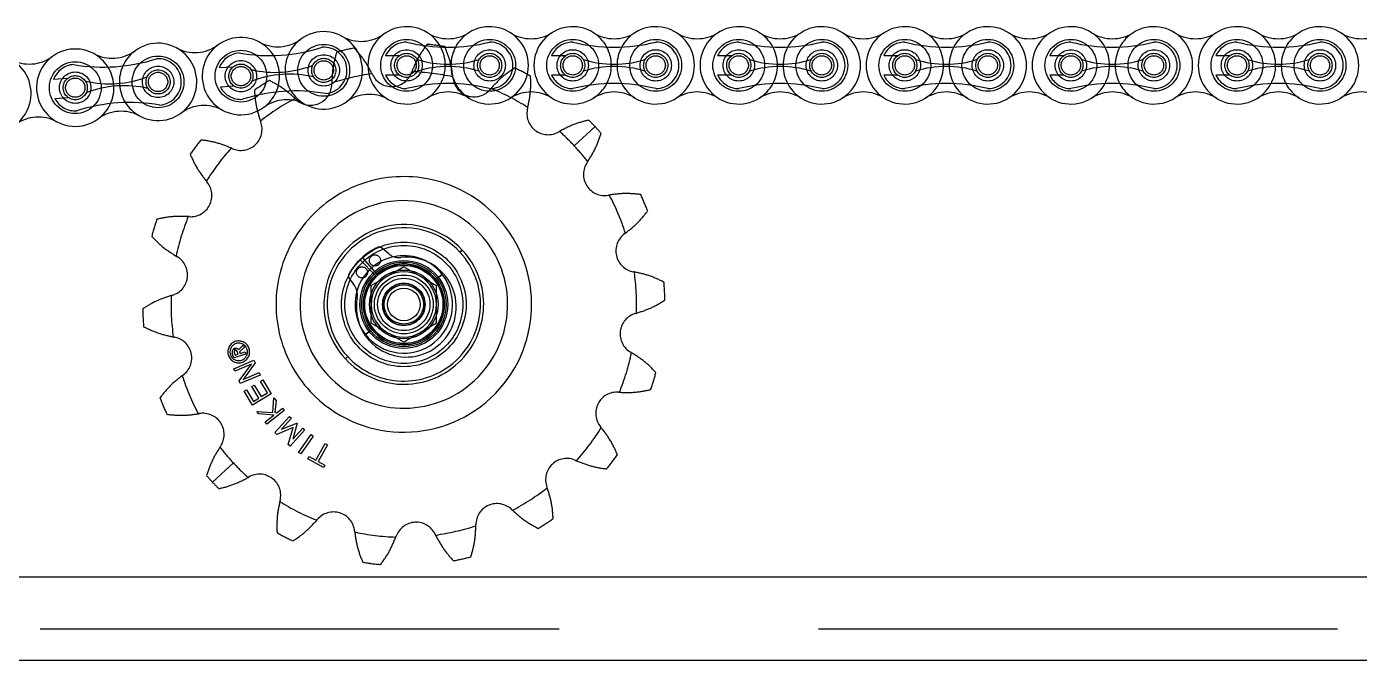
# Model space of a CAD drawing. Header units: metres. Extents: x 0 to 21025, y 0 to 14850.
# Drawn here: x 2986.1 to 3189.9, y 13545.1 to 13642.1 of the extents above; entities that cross this region are included whole.
import ezdxf

# ---------------------------------------------------------------- set-up
doc = ezdxf.new("R2010")
doc.units = ezdxf.units.M
doc.header["$LTSCALE"] = 25
doc.linetypes.add('HIDDEN2', pattern=[4.7625, 3.175, -1.5875])
doc.layers.add('SL4', color=4, linetype='Continuous')
doc.layers.add('ST1', color=7, linetype='HIDDEN2')

msp = doc.modelspace()

# ---------------------------------------------------------------- linework, layer by layer
at = {"layer": 'SL4'}
for p, q in [((3043.761, 13605.347), (3046.261, 13603.903)), ((3038.761, 13602.46), (3041.261, 13603.903)), ((3048.761, 13596.687), (3046.261, 13595.243)), ((3043.761, 13593.8), (3041.261, 13595.243)), ((2593.761, 13557.896), (3496.261, 13557.896)), ((3496.261, 13545.133), (2783.749, 13545.133))]:
    msp.add_line(p, q, dxfattribs=at)
for radius in [6, 3, 2.5]:
    msp.add_circle((3043.761, 13599.573), radius, dxfattribs=at)
for start, end in [(60, 120), (120, 180), (0, 60), (180, 240), (300, 0), (240, 300)]:
    msp.add_arc((3043.761, 13599.573), 5, start, end, dxfattribs=at)
for points, knots in [([(3041.261, 13603.903), (3041.321, 13603.938), (3042.165, 13604.425), (3042.992, 13604.903), (3043.761, 13605.347)], [0, 0, 0, 0, 0.0702006, 1, 1, 1, 1]), ([(3038.761, 13599.573), (3038.761, 13599.836), (3038.761, 13600.813), (3038.761, 13601.764), (3038.761, 13602.46)], [0, 0, 0, 0, 0.2686336, 1, 1, 1, 1]), ([(3046.261, 13603.903), (3046.321, 13603.869), (3047.165, 13603.382), (3047.992, 13602.904), (3048.761, 13602.46)], [0, 0, 0, 0, 0.0702006, 1, 1, 1, 1]), ([(3048.761, 13599.573), (3048.761, 13599.836), (3048.761, 13600.813), (3048.761, 13601.764), (3048.761, 13602.46)], [0, 0, 0, 0, 0.2686336, 1, 1, 1, 1]), ([(3038.761, 13596.687), (3038.761, 13596.929), (3038.761, 13597.87), (3038.761, 13598.847), (3038.761, 13599.573)], [0, 0, 0, 0, 0.2575513, 1, 1, 1, 1]), ([(3048.761, 13596.687), (3048.761, 13596.929), (3048.761, 13597.87), (3048.761, 13598.847), (3048.761, 13599.573)], [0, 0, 0, 0, 0.2575513, 1, 1, 1, 1]), ([(3041.261, 13595.243), (3041.202, 13595.277), (3040.358, 13595.765), (3039.531, 13596.242), (3038.761, 13596.687)], [0, 0, 0, 0, 0.0702006, 1, 1, 1, 1]), ([(3046.261, 13595.243), (3046.202, 13595.209), (3045.358, 13594.722), (3044.531, 13594.244), (3043.761, 13593.8)], [0, 0, 0, 0, 0.0702006, 1, 1, 1, 1])]:
    msp.add_open_spline(points, degree=3, knots=knots, dxfattribs=at)
at = {"layer": 'ST1'}
for p, q in [((3043.084, 13637.614), (3040.96, 13637.614)), ((3068.484, 13637.614), (3066.36, 13637.614)), ((3093.884, 13637.614), (3091.76, 13637.614)), ((3119.284, 13637.614), (3117.16, 13637.614)), ((3144.684, 13637.614), (3142.56, 13637.614)), ((3170.084, 13637.614), (3167.96, 13637.614)), ((3017.637, 13635.886), (3015.519, 13635.738)), ((2992.299, 13634.12), (2990.18, 13633.972)), ((3017.843, 13632.941), (3015.724, 13632.793)), ((3043.084, 13634.662), (3040.96, 13634.662)), ((3068.484, 13634.662), (3066.36, 13634.662)), ((3093.884, 13634.662), (3091.76, 13634.662)), ((3119.284, 13634.662), (3117.16, 13634.662)), ((3144.684, 13634.662), (3142.56, 13634.662)), ((3170.084, 13634.662), (3167.96, 13634.662)), ((2992.504, 13631.175), (2990.386, 13631.027)), ((3073.007, 13626.774), (3069.835, 13623.823)), ((3069.835, 13623.823), (3073.007, 13626.774)), ((3039.422, 13604.002), (3037.043, 13606.43)), ((3037.409, 13606.771), (3039.659, 13604.222)), ((3041.49, 13607.296), (3040.455, 13608.152)), ((3052.348, 13607.559), (3052.706, 13607.892)), ((3052.706, 13607.892), (3052.348, 13607.559)), ((3035.445, 13603.492), (3036.223, 13602.398)), ((3049.64, 13604.154), (3048.869, 13603.553)), ((3048.869, 13603.553), (3049.64, 13604.154)), ((3038.654, 13595.594), (3037.883, 13594.993)), ((3037.883, 13594.993), (3038.654, 13595.594)), ((3017.752, 13591.397), (3017.532, 13592.09)), ((3017.821, 13592.211), (3017.953, 13591.794)), ((3017.88, 13592.821), (3017.975, 13592.523)), ((3017.983, 13592.525), (3017.889, 13592.823)), ((3018.421, 13591.942), (3018.287, 13592.364)), ((3018.479, 13592.651), (3019.216, 13593.369)), ((3019.336, 13592.99), (3018.634, 13592.305)), ((3018.634, 13592.305), (3018.716, 13592.048)), ((3018.716, 13592.048), (3019.518, 13592.302)), ((3019.216, 13593.369), (3019.336, 13592.99)), ((3019.518, 13592.302), (3019.617, 13591.989)), ((3019.617, 13591.989), (3017.752, 13591.397)), ((3017.768, 13589.708), (3020.84, 13591.033)), ((3020.47, 13590.436), (3017.927, 13589.339)), ((3017.953, 13591.794), (3018.421, 13591.942)), ((3018.553, 13587.886), (3020.47, 13590.436)), ((3021.02, 13590.616), (3019.175, 13588.077)), ((3020.84, 13591.033), (3021.02, 13590.616)), ((3034.817, 13591.254), (3035.175, 13591.587)), ((3035.175, 13591.587), (3034.817, 13591.254)), ((3017.927, 13589.339), (3017.768, 13589.708)), ((3021.813, 13588.776), (3018.74, 13587.453)), ((3019.175, 13588.077), (3021.654, 13589.144)), ((3021.654, 13589.144), (3021.813, 13588.776)), ((3021.85, 13587.807), (3022.201, 13588.019)), ((3022.201, 13588.019), (3023.47, 13585.914)), ((3018.74, 13587.453), (3018.553, 13587.886)), ((3019.336, 13586.293), (3019.687, 13586.504)), ((3020.604, 13584.187), (3019.336, 13586.293)), ((3019.687, 13586.504), (3020.748, 13584.743)), ((3020.537, 13587.016), (3020.889, 13587.228)), ((3021.598, 13585.255), (3020.537, 13587.016)), ((3020.889, 13587.228), (3021.95, 13585.467)), ((3022.911, 13586.046), (3021.85, 13587.807)), ((3021.95, 13585.467), (3022.911, 13586.046)), ((3023.47, 13585.914), (3020.604, 13584.187)), ((3020.748, 13584.743), (3021.598, 13585.255)), ((3023.71, 13583.041), (3023.903, 13585.291)), ((3023.903, 13585.291), (3024.214, 13584.902)), ((3024.214, 13584.902), (3024.052, 13583.018)), ((3021.289, 13583.203), (3023.71, 13583.041)), ((3021.6, 13582.813), (3021.289, 13583.203)), ((3023.904, 13582.659), (3021.6, 13582.813)), ((3022.572, 13581.595), (3023.904, 13582.659)), ((3025.437, 13583.37), (3022.823, 13581.282)), ((3024.028, 13579.965), (3026.264, 13582.453)), ((3024.052, 13583.018), (3024.329, 13582.999)), ((3024.329, 13582.999), (3025.186, 13583.684)), ((3026.559, 13582.188), (3025.041, 13580.499)), ((3025.186, 13583.684), (3025.437, 13583.37)), ((3026.264, 13582.453), (3026.559, 13582.188)), ((3022.823, 13581.282), (3022.572, 13581.595)), ((3024.323, 13579.699), (3024.028, 13579.965)), ((3026.831, 13580.749), (3024.323, 13579.699)), ((3025.041, 13580.499), (3027.409, 13581.424)), ((3026.053, 13578.143), (3026.831, 13580.749)), ((3028.589, 13580.362), (3026.353, 13577.873)), ((3027.441, 13581.394), (3026.772, 13578.943)), ((3026.772, 13578.943), (3028.291, 13580.63)), ((3027.409, 13581.424), (3027.441, 13581.394)), ((3028.291, 13580.63), (3028.589, 13580.362)), ((3026.353, 13577.873), (3026.053, 13578.143)), ((3027.673, 13576.93), (3029.592, 13579.671)), ((3029.921, 13579.441), (3028.002, 13576.7)), ((3029.592, 13579.671), (3029.921, 13579.441)), ((3030.301, 13575.747), (3031.727, 13578.312)), ((3032.077, 13578.118), (3030.652, 13575.552)), ((3031.727, 13578.312), (3032.077, 13578.118)), ((3028.002, 13576.7), (3027.673, 13576.93)), ((3029.082, 13575.954), (3029.281, 13576.313)), ((3031.474, 13574.626), (3029.082, 13575.954)), ((3029.281, 13576.313), (3030.301, 13575.747)), ((3017.688, 13575.323), (3014.515, 13572.373)), ((3014.515, 13572.373), (3017.688, 13575.323)), ((3030.652, 13575.552), (3031.673, 13574.984)), ((3031.673, 13574.984), (3031.474, 13574.626)), ((2543.761, 13557.896), (3543.761, 13557.896)), ((3543.761, 13549.896), (2543.761, 13549.896))]:
    msp.add_line(p, q, dxfattribs=at)
for centre, radius in [((3031.514, 13635.373), 3.96), ((3044.191, 13636.138), 3.96), ((3056.891, 13636.138), 3.96), ((3069.591, 13636.138), 3.96), ((3082.291, 13636.138), 3.96), ((3094.991, 13636.138), 3.96), ((3107.691, 13636.138), 3.96), ((3120.391, 13636.138), 3.96), ((3133.091, 13636.138), 3.96), ((3145.791, 13636.138), 3.96), ((3158.491, 13636.138), 3.96), ((3171.191, 13636.138), 3.96), ((3183.891, 13636.138), 3.96), ((3006.175, 13633.607), 3.96), ((3018.844, 13634.49), 3.96), ((3031.514, 13635.373), 2.398), ((3031.514, 13635.373), 1.845), ((3044.191, 13636.138), 2.398), ((3044.191, 13636.138), 1.845), ((3044.191, 13636.138), 1.476), ((3056.891, 13636.138), 2.398), ((3056.891, 13636.138), 1.845), ((3056.891, 13636.138), 1.476), ((3069.591, 13636.138), 2.399), ((3069.591, 13636.138), 1.845), ((3069.591, 13636.138), 1.476), ((3082.291, 13636.138), 2.399), ((3082.291, 13636.138), 1.845), ((3082.291, 13636.138), 1.476), ((3094.991, 13636.138), 2.398), ((3094.991, 13636.138), 1.845), ((3094.991, 13636.138), 1.476), ((3107.691, 13636.138), 2.398), ((3107.691, 13636.138), 1.845), ((3107.691, 13636.138), 1.476), ((3120.391, 13636.138), 2.399), ((3120.391, 13636.138), 1.845), ((3120.391, 13636.138), 1.476), ((3133.091, 13636.138), 2.399), ((3133.091, 13636.138), 1.845), ((3133.091, 13636.138), 1.476), ((3145.791, 13636.138), 2.398), ((3145.791, 13636.138), 1.845), ((3145.791, 13636.138), 1.476), ((3158.491, 13636.138), 2.398), ((3158.491, 13636.138), 1.845), ((3158.491, 13636.138), 1.476), ((3171.191, 13636.138), 2.399), ((3171.191, 13636.138), 1.845), ((3171.191, 13636.138), 1.476), ((3183.891, 13636.138), 2.399), ((3183.891, 13636.138), 1.845), ((3183.891, 13636.138), 1.476), ((2993.506, 13632.724), 3.96), ((2993.506, 13632.724), 2.399), ((3006.175, 13633.607), 2.399), ((3006.175, 13633.607), 1.845), ((3006.175, 13633.607), 1.476), ((3018.844, 13634.49), 2.398), ((3018.844, 13634.49), 1.845), ((3018.844, 13634.49), 1.476), ((3031.514, 13635.373), 1.476), ((2993.506, 13632.724), 1.845), ((2993.506, 13632.724), 1.476), ((3043.761, 13599.573), 9.525), ((3043.761, 13599.573), 9.025), ((3039.345, 13606.304), 0.85), ((3037.368, 13604.465), 0.85), ((3043.761, 13599.573), 6.725), ((3043.761, 13599.573), 6.725), ((3043.761, 13599.573), 6.475), ((3043.761, 13599.573), 6.2), ((3043.761, 13599.573), 5.975), ((3043.761, 13599.573), 5.25), ((3043.761, 13599.573), 5.25), ((3043.761, 13599.573), 4.5), ((3043.761, 13599.573), 4), ((3043.761, 13599.573), 3.25), ((3043.761, 13599.573), 3.25), ((3043.761, 13599.573), 3.2)]:
    msp.add_circle(centre, radius, dxfattribs=at)
for centre, radius, start, end in [((3031.514, 13635.373), 5.92, 241.55346, 126.42008), ((3044.191, 13636.138), 5.92, 57.56669, 302.43331), ((3050.541, 13646.131), 5.92, 237.56669, 302.43331), ((3044.191, 13636.138), 5.92, 302.43326, 57.56674), ((3056.891, 13636.138), 5.92, 122.43326, 237.56674), ((3056.891, 13636.138), 5.92, 237.56669, 122.43331), ((3063.241, 13646.131), 5.92, 237.56669, 302.43331), ((3069.591, 13636.138), 5.92, 57.56669, 302.43331), ((3075.941, 13646.131), 5.92, 237.56669, 302.43331), ((3069.591, 13636.138), 5.92, 302.43326, 57.56674), ((3082.291, 13636.138), 5.92, 122.43326, 237.56674), ((3082.291, 13636.138), 5.92, 237.56669, 122.43331), ((3088.641, 13646.131), 5.92, 237.56669, 302.43331), ((3094.991, 13636.138), 5.92, 57.56669, 302.43331), ((3101.341, 13646.131), 5.92, 237.56669, 302.43331), ((3094.991, 13636.138), 5.92, 302.43326, 57.56674), ((3107.691, 13636.138), 5.92, 122.43326, 237.56674), ((3107.691, 13636.138), 5.92, 237.56669, 122.43331), ((3114.041, 13646.131), 5.92, 237.56669, 302.43331), ((3120.391, 13636.138), 5.92, 57.56669, 302.43331), ((3126.741, 13646.131), 5.92, 237.56669, 302.43331), ((3120.391, 13636.138), 5.92, 302.43326, 57.56674), ((3133.091, 13636.138), 5.92, 122.43326, 237.56674), ((3133.091, 13636.138), 5.92, 237.56669, 122.43331), ((3139.441, 13646.131), 5.92, 237.56669, 302.43331), ((3145.791, 13636.138), 5.92, 57.56669, 302.43331), ((3152.141, 13646.131), 5.92, 237.56669, 302.43331), ((3145.791, 13636.138), 5.92, 302.43326, 57.56674), ((3158.491, 13636.138), 5.92, 122.43326, 237.56674), ((3158.491, 13636.138), 5.92, 237.56669, 122.43331), ((3164.841, 13646.131), 5.92, 237.56669, 302.43331), ((3171.191, 13636.138), 5.92, 57.56669, 302.43331), ((3177.541, 13646.131), 5.92, 237.56669, 302.43331), ((3171.191, 13636.138), 5.92, 302.43326, 57.56674), ((3183.891, 13636.138), 5.92, 122.43326, 237.56674), ((3183.891, 13636.138), 5.92, 237.56669, 122.43331), ((3190.241, 13646.131), 5.92, 237.56669, 302.43331), ((3006.175, 13633.607), 5.92, 241.55346, 126.42008), ((3011.815, 13644.018), 5.92, 241.55346, 306.42008), ((3018.844, 13634.49), 5.92, 61.55346, 306.42008), ((3024.484, 13644.901), 5.92, 241.55346, 306.42008), ((3018.844, 13634.49), 5.92, 306.42002, 61.55351), ((3031.514, 13635.373), 5.92, 126.42006, 241.55347), ((3037.25, 13645.731), 5.92, 241.01961, 305.88623), ((3044.191, 13636.138), 3.552, 90, 155.44664), ((3050.541, 13665.235), 26.322, 256.04015, 283.95985), ((3043.761, 13599.573), 39.94, 80.95651, 84.89243), ((3056.891, 13636.138), 3.552, 270, 90), ((3069.591, 13636.138), 3.552, 90, 155.44664), ((3075.941, 13665.235), 26.322, 256.04015, 283.95985), ((3082.291, 13636.138), 3.552, 270, 90), ((3094.991, 13636.138), 3.552, 90, 155.44664), ((3101.341, 13665.235), 26.322, 256.04015, 283.95985), ((3107.691, 13636.138), 3.552, 270, 90), ((3120.391, 13636.138), 3.552, 90, 155.44664), ((3126.741, 13665.235), 26.322, 256.04015, 283.95985), ((3133.091, 13636.138), 3.552, 270, 90), ((3145.791, 13636.138), 3.552, 90, 155.44664), ((3152.141, 13665.235), 26.322, 256.04015, 283.95985), ((3158.491, 13636.138), 3.552, 270, 90), ((3171.191, 13636.138), 3.552, 90, 155.44664), ((3177.541, 13665.235), 26.322, 256.04015, 283.95985), ((3183.891, 13636.138), 3.552, 270, 90), ((2980.837, 13631.841), 5.92, 241.55346, 126.42008), ((2986.476, 13642.252), 5.92, 241.55346, 306.42008), ((2993.506, 13632.724), 5.92, 61.55346, 306.42008), ((2997.818, 13662.192), 26.322, 260.02692, 287.94662), ((2999.146, 13643.135), 5.92, 241.55346, 306.42008), ((2993.506, 13632.724), 5.92, 306.42002, 61.55351), ((3006.175, 13633.607), 5.92, 126.42002, 241.55351), ((3006.175, 13633.607), 3.552, 273.98677, 93.98677), ((3018.844, 13634.49), 3.552, 93.98677, 159.43341), ((3023.156, 13663.958), 26.322, 260.02692, 287.94662), ((3031.514, 13635.373), 3.552, 273.98677, 93.98677), ((3043.761, 13599.573), 39.94, 100.95651, 104.89243), ((3050.541, 13652.491), 16.175, 252.993, 287.007), ((3075.941, 13652.491), 16.175, 252.993, 287.007), ((3101.341, 13652.491), 16.175, 252.993, 287.007), ((3126.741, 13652.491), 16.175, 252.993, 287.007), ((3152.141, 13652.491), 16.175, 252.993, 287.007), ((3177.541, 13652.491), 16.175, 252.993, 287.007), ((2993.506, 13632.724), 3.552, 93.98677, 159.43341), ((3024.042, 13651.245), 16.175, 256.97977, 290.99377), ((3041.894, 13636.123), 3.238, 205.42447, 340.42447), ((3059.446, 13629.881), 15.39, 159.94217, 160.42447), ((3043.761, 13599.573), 35.607, 77.82514, 88.02381), ((3043.761, 13599.573), 35.607, 77.82514, 88.02381), ((3050.541, 13619.786), 16.175, 72.993, 107.007), ((3043.761, 13599.573), 39.94, 60.95651, 64.89243), ((3075.941, 13619.786), 16.175, 72.993, 107.007), ((3101.341, 13619.786), 16.175, 72.993, 107.007), ((3126.741, 13619.786), 16.175, 72.993, 107.007), ((3152.141, 13619.786), 16.175, 72.993, 107.007), ((3177.541, 13619.786), 16.175, 72.993, 107.007), ((2998.704, 13649.479), 16.175, 256.97977, 290.99377), ((3000.977, 13616.853), 16.175, 76.97977, 110.99377), ((3026.316, 13618.619), 16.175, 76.97977, 110.99377), ((3043.761, 13599.573), 39.94, 120.95651, 124.89243), ((3029.506, 13633.28), 3.238, 225.42447, 0.42447), ((3043.761, 13599.573), 35.607, 97.82514, 108.02381), ((3043.761, 13599.573), 35.607, 97.82514, 108.02381), ((3048.134, 13633.418), 15.39, 179.94217, 180.42447), ((3025.07, 13628.125), 15.39, 25.42447, 25.90678), ((3044.191, 13636.138), 3.552, 204.55336, 270), ((3050.541, 13607.042), 26.322, 76.04015, 103.95985), ((3035.963, 13632.796), 15.39, 5.42447, 5.90678), ((3054.507, 13634.557), 3.238, 185.42447, 320.42447), ((3069.591, 13636.138), 3.552, 204.55336, 270), ((3075.941, 13607.042), 26.322, 76.04015, 103.95985), ((3094.991, 13636.138), 3.552, 204.55336, 270), ((3101.341, 13607.042), 26.322, 76.04015, 103.95985), ((3120.391, 13636.138), 3.552, 204.55336, 270), ((3126.741, 13607.042), 26.322, 76.04015, 103.95985), ((3145.791, 13636.138), 3.552, 204.55336, 270), ((3152.141, 13607.042), 26.322, 76.04015, 103.95985), ((3171.191, 13636.138), 3.552, 204.55336, 270), ((3177.541, 13607.042), 26.322, 76.04015, 103.95985), ((2993.506, 13632.724), 3.552, 208.54013, 273.98677), ((3018.844, 13634.49), 3.552, 208.54013, 273.98677), ((3027.202, 13605.906), 26.322, 80.02692, 107.94662), ((3043.761, 13599.573), 35.607, 117.82514, 128.02381), ((3043.761, 13599.573), 35.607, 117.82514, 128.02381), ((3025.874, 13624.963), 5.92, 61.55346, 126.42008), ((3016.432, 13620.01), 15.39, 45.42447, 45.90678), ((3038.454, 13625.781), 5.92, 61.01961, 125.88623), ((3050.541, 13626.145), 5.92, 57.56669, 122.43331), ((3068.866, 13622.689), 15.39, 139.94217, 140.42447), ((3043.761, 13599.573), 35.607, 57.82514, 68.02381), ((3043.761, 13599.573), 35.607, 57.82514, 68.02381), ((3063.241, 13626.145), 5.92, 57.56669, 122.43331), ((3075.941, 13626.145), 5.92, 57.56669, 122.43331), ((3088.641, 13626.145), 5.92, 57.56669, 122.43331), ((3101.341, 13626.145), 5.92, 57.56669, 122.43331), ((3114.041, 13626.145), 5.92, 57.56669, 122.43331), ((3126.741, 13626.145), 5.92, 57.56669, 122.43331), ((3139.441, 13626.145), 5.92, 57.56669, 122.43331), ((3152.141, 13626.145), 5.92, 57.56669, 122.43331), ((3164.841, 13626.145), 5.92, 57.56669, 122.43331), ((3177.541, 13626.145), 5.92, 57.56669, 122.43331), ((3190.241, 13626.145), 5.92, 57.56669, 122.43331), ((3001.864, 13604.14), 26.322, 80.02692, 107.94662), ((3000.535, 13623.197), 5.92, 61.55346, 126.42008), ((3013.205, 13624.08), 5.92, 61.55346, 126.42008), ((3065.825, 13628.772), 3.238, 165.42447, 300.42447), ((3047.796, 13633.46), 15.39, 345.42447, 345.90678), ((2987.866, 13622.314), 5.92, 61.55346, 126.42008), ((3018.838, 13626.372), 3.238, 245.42447, 20.42447), ((3036.295, 13632.872), 15.39, 199.94217, 200.42447), ((3043.761, 13599.573), 39.94, 42.92447, 44.89243), ((3043.761, 13599.573), 39.94, 40.95651, 42.92447), ((3043.761, 13599.573), 39.94, 140.95651, 144.89243), ((3075.258, 13612.709), 15.39, 119.94217, 120.42447), ((3043.761, 13599.573), 35.607, 42.92447, 48.02381), ((3043.761, 13599.573), 35.607, 42.92447, 48.02381), ((3043.761, 13599.573), 35.607, 137.82514, 148.02381), ((3043.761, 13599.573), 35.607, 137.82514, 148.02381), ((3011.09, 13609.431), 15.39, 65.42447, 65.90678), ((3043.761, 13599.573), 35.607, 37.82514, 42.92447), ((3043.761, 13599.573), 35.607, 37.82514, 42.92447), ((3074.48, 13619.465), 3.238, 145.42447, 280.42447), ((3059.142, 13630.036), 15.39, 325.42447, 325.90678), ((3043.761, 13599.573), 19.544, 42.92447, 222.92447), ((3011.175, 13616.231), 3.238, 265.42447, 40.42447), ((3025.356, 13628.31), 15.39, 219.94217, 220.42447), ((3043.761, 13599.573), 15.88, 42.92447, 222.92447), ((3077.851, 13601.144), 15.39, 99.94217, 100.42447), ((3043.761, 13599.573), 35.607, 17.82514, 28.02381), ((3043.761, 13599.573), 35.607, 17.82514, 28.02381), ((3043.761, 13599.573), 39.94, 20.95651, 24.89243), ((3043.761, 13599.573), 39.94, 160.95651, 164.89243), ((3043.761, 13599.573), 35.607, 157.82514, 168.02381), ((3043.761, 13599.573), 35.607, 157.82514, 168.02381), ((3009.689, 13597.662), 15.39, 85.42447, 85.90678), ((3043.761, 13599.573), 19.544, 222.92447, 42.92447), ((3043.761, 13599.573), 12.215, 42.92447, 222.92447), ((3043.761, 13599.573), 11.726, 42.92447, 222.92447), ((3043.761, 13599.573), 11.726, 42.92447, 222.92447), ((3068.634, 13622.939), 15.39, 305.42447, 305.90678), ((3043.761, 13599.573), 15.88, 222.92447, 42.92447), ((3079.431, 13607.759), 3.238, 125.42447, 260.42447), ((3007.443, 13604.081), 3.238, 285.42447, 60.42447), ((3016.637, 13620.282), 15.39, 239.94217, 240.42447), ((3043.761, 13599.573), 12.215, 222.92447, 42.92447), ((3043.761, 13599.573), 11.726, 222.92447, 42.92447), ((3043.761, 13599.573), 11.726, 222.92447, 42.92447), ((3043.761, 13599.573), 9.6, 134.41672, 150.53429), ((3043.761, 13599.573), 7.452, 37.92447, 217.92447), ((3043.761, 13599.573), 7.452, 37.92447, 217.92447), ((3044.14, 13599.166), 7.643, 169.43092, 96.41802), ((3043.761, 13599.573), 9.6, 115.31466, 131.43223), ((3039.977, 13607.573), 0.75, 50.42447, 115.31466), ((3043.018, 13609.144), 2.398, 230.42447, 276.41802), ((3036.056, 13603.927), 0.75, 150.53429, 215.42447), ((3043.761, 13599.573), 6.2, 134.41672, 131.43223), ((3076.332, 13589.39), 15.39, 79.94217, 80.42447), ((3043.761, 13599.573), 35.607, 357.82514, 8.02381), ((3043.761, 13599.573), 35.607, 357.82514, 8.02381), ((3034.269, 13601.008), 2.398, 349.43092, 35.42447), ((3043.761, 13599.573), 7.452, 217.92447, 37.92447), ((3043.761, 13599.573), 7.452, 217.92447, 37.92447), ((3043.761, 13599.573), 39.94, 0.95651, 4.89243), ((3043.761, 13599.573), 35.607, 177.82514, 188.02381), ((3043.761, 13599.573), 35.607, 177.82514, 188.02381), ((3012.398, 13586.124), 15.39, 105.42447, 105.90678), ((3043.761, 13599.573), 39.94, 180.95651, 184.89243), ((3080.08, 13595.065), 3.238, 105.42447, 240.42447), ((3075.125, 13613.023), 15.39, 285.42447, 285.90678), ((3011.19, 13609.757), 15.39, 259.94217, 260.42447), ((3008.091, 13591.388), 3.238, 305.42447, 80.42447), ((3018.511, 13592.313), 1.673, 132.92447, 312.92447), ((3018.511, 13592.313), 1.339, 132.92447, 312.92447), ((3018.511, 13592.313), 1.673, 312.92447, 132.92447), ((3018.053, 13592.29), 0.558, 108.05018, 200.99902), ((3018.511, 13592.313), 1.339, 312.92447, 132.92447), ((3018.053, 13592.29), 0.245, 108.62125, 198.95106), ((3018.053, 13592.29), 0.558, 40.30501, 107.15432), ((3018.053, 13592.29), 0.245, 17.61994, 106.56673), ((3043.761, 13599.573), 35.607, 337.82514, 348.02381), ((3043.761, 13599.573), 35.607, 337.82514, 348.02381), ((3070.885, 13578.864), 15.39, 59.94217, 60.42447), ((3018.889, 13576.208), 15.39, 125.42447, 125.90678), ((3043.761, 13599.573), 35.607, 197.82514, 208.02381), ((3043.761, 13599.573), 35.607, 197.82514, 208.02381), ((3043.761, 13599.573), 39.94, 340.95651, 344.89243), ((3076.348, 13582.916), 3.238, 85.42447, 220.42447), ((3077.834, 13601.485), 15.39, 265.42447, 265.90678), ((3043.761, 13599.573), 39.94, 200.95651, 204.89243), ((3009.672, 13598.002), 15.39, 279.94217, 280.42447), ((3013.042, 13579.682), 3.238, 325.42447, 100.42447), ((3043.761, 13599.573), 35.607, 317.82514, 328.02381), ((3043.761, 13599.573), 35.607, 317.82514, 328.02381), ((3062.167, 13570.836), 15.39, 39.94217, 40.42447), ((3028.38, 13569.11), 15.39, 145.42447, 145.90678), ((3043.761, 13599.573), 35.607, 217.82514, 222.92447), ((3043.761, 13599.573), 35.607, 217.82514, 222.92447), ((3068.685, 13572.775), 3.238, 65.42447, 200.42447), ((3043.761, 13599.573), 39.94, 320.95651, 324.89243), ((3043.761, 13599.573), 35.607, 222.92447, 228.02381), ((3043.761, 13599.573), 35.607, 222.92447, 228.02381), ((3076.433, 13589.716), 15.39, 245.42447, 245.90678), ((3043.761, 13599.573), 39.94, 220.95651, 222.92447), ((3043.761, 13599.573), 39.94, 222.92447, 224.89243), ((3012.265, 13586.438), 15.39, 299.94217, 300.42447), ((3021.698, 13570.375), 3.238, 345.42447, 120.42447), ((3043.761, 13599.573), 35.607, 297.82514, 308.02381), ((3043.761, 13599.573), 35.607, 297.82514, 308.02381), ((3051.228, 13566.274), 15.39, 19.94217, 20.42447), ((3039.727, 13565.687), 15.39, 165.42447, 165.90678), ((3043.761, 13599.573), 35.607, 237.82514, 248.02381), ((3043.761, 13599.573), 35.607, 237.82514, 248.02381), ((3033.015, 13564.589), 3.238, 5.42447, 140.42447), ((3058.017, 13565.867), 3.238, 45.42447, 180.42447), ((3071.091, 13579.136), 15.39, 225.42447, 225.90678), ((3018.657, 13576.457), 15.39, 319.94217, 320.42447), ((3045.629, 13563.024), 3.238, 25.42447, 160.42447), ((3043.761, 13599.573), 35.607, 277.82514, 288.02381), ((3043.761, 13599.573), 35.607, 277.82514, 288.02381), ((3039.389, 13565.729), 15.39, 359.94217, 0.42447), ((3043.761, 13599.573), 39.94, 300.95651, 304.89243), ((3043.761, 13599.573), 39.94, 240.95651, 244.89243), ((3051.56, 13566.35), 15.39, 185.42447, 185.90678), ((3043.761, 13599.573), 35.607, 257.82514, 268.02381), ((3043.761, 13599.573), 35.607, 257.82514, 268.02381), ((3028.077, 13569.265), 15.39, 339.94217, 340.42447), ((3062.453, 13571.021), 15.39, 205.42447, 205.90678), ((3043.761, 13599.573), 39.94, 260.95651, 264.89243), ((3043.761, 13599.573), 39.94, 280.95651, 284.89243)]:
    msp.add_arc(centre, radius, start, end, dxfattribs=at)
for points, knots in [([(3047.317, 13639.355), (3046.853, 13638.713), (3045.927, 13637.43), (3045.301, 13635.916), (3044.989, 13635.16)], [0, 0, 0, 0, 0.5005288, 1, 1, 1, 1]), ([(3051.271, 13634.38), (3051.153, 13635.19), (3050.917, 13636.811), (3050.332, 13638.281), (3050.039, 13639.017)], [0, 0, 0, 0, 0.49948, 1, 1, 1, 1]), ([(3033.497, 13638.172), (3033.28, 13637.41), (3032.848, 13635.888), (3032.779, 13634.251), (3032.744, 13633.433)], [0, 0, 0, 0, 0.500514, 1, 1, 1, 1]), ([(3038.913, 13634.849), (3038.526, 13635.57), (3037.749, 13637.013), (3036.697, 13638.194), (3036.17, 13638.785)], [0, 0, 0, 0, 0.4994271, 1, 1, 1, 1]), ([(3060.709, 13635.739), (3060.054, 13635.295), (3058.744, 13634.407), (3057.639, 13633.198), (3057.086, 13632.593)], [0, 0, 0, 0, 0.5001515, 1, 1, 1, 1]), ([(3027.141, 13631.064), (3026.53, 13631.608), (3025.307, 13632.698), (3023.914, 13633.448), (3023.217, 13633.824)], [0, 0, 0, 0, 0.4990977, 1, 1, 1, 1]), ([(3062.722, 13629.712), (3062.889, 13630.514), (3063.222, 13632.118), (3063.175, 13633.699), (3063.151, 13634.491)], [0, 0, 0, 0, 0.4994593, 1, 1, 1, 1]), ([(3020.914, 13632.333), (3020.971, 13631.544), (3021.086, 13629.966), (3021.58, 13628.404), (3021.828, 13627.623)], [0, 0, 0, 0, 0.5002609, 1, 1, 1, 1]), ([(3072.056, 13627.762), (3071.289, 13627.569), (3069.755, 13627.182), (3068.302, 13626.424), (3067.576, 13626.045)], [0, 0, 0, 0, 0.5001332, 1, 1, 1, 1]), ([(3017.373, 13623.48), (3016.613, 13623.783), (3015.09, 13624.389), (3013.525, 13624.618), (3012.741, 13624.732)], [0, 0, 0, 0, 0.4994185, 1, 1, 1, 1]), ([(3071.887, 13621.41), (3072.317, 13622.105), (3073.179, 13623.499), (3073.675, 13625.001), (3073.924, 13625.753)], [0, 0, 0, 0, 0.4990975, 1, 1, 1, 1]), ([(3011.087, 13622.543), (3011.411, 13621.821), (3012.058, 13620.378), (3013.057, 13619.079), (3013.557, 13618.43)], [0, 0, 0, 0, 0.5001333, 1, 1, 1, 1]), ([(3079.991, 13616.385), (3079.203, 13616.465), (3077.629, 13616.627), (3076.005, 13616.411), (3075.194, 13616.303)], [0, 0, 0, 0, 0.5005336, 1, 1, 1, 1]), ([(3010.788, 13613.013), (3009.97, 13613.037), (3008.332, 13613.087), (3006.783, 13612.766), (3006.007, 13612.605)], [0, 0, 0, 0, 0.4994786, 1, 1, 1, 1]), ([(3077.659, 13610.473), (3078.301, 13610.98), (3079.588, 13611.995), (3080.568, 13613.236), (3081.059, 13613.858)], [0, 0, 0, 0, 0.4991241, 1, 1, 1, 1]), ([(3005.202, 13609.983), (3005.753, 13609.415), (3006.855, 13608.28), (3008.238, 13607.401), (3008.929, 13606.962)], [0, 0, 0, 0, 0.5003717, 1, 1, 1, 1]), ([(3083.556, 13602.98), (3082.843, 13603.325), (3081.419, 13604.015), (3079.819, 13604.367), (3079.02, 13604.544)], [0, 0, 0, 0, 0.5005125, 1, 1, 1, 1]), ([(3008.18, 13600.925), (3007.403, 13600.668), (3005.847, 13600.154), (3004.501, 13599.323), (3003.827, 13598.907)], [0, 0, 0, 0, 0.499464, 1, 1, 1, 1]), ([(3079.343, 13598.222), (3080.12, 13598.479), (3081.676, 13598.993), (3083.022, 13599.824), (3083.696, 13600.24)], [0, 0, 0, 0, 0.499464, 1, 1, 1, 1]), ([(3003.967, 13596.167), (3004.68, 13595.822), (3006.103, 13595.132), (3007.703, 13594.779), (3008.502, 13594.603)], [0, 0, 0, 0, 0.5005125, 1, 1, 1, 1]), ([(3082.321, 13589.164), (3081.77, 13589.732), (3080.668, 13590.867), (3079.285, 13591.746), (3078.594, 13592.185)], [0, 0, 0, 0, 0.5003717, 1, 1, 1, 1]), ([(3009.863, 13588.673), (3009.221, 13588.167), (3007.935, 13587.152), (3006.954, 13585.91), (3006.463, 13585.288)], [0, 0, 0, 0, 0.4991241, 1, 1, 1, 1]), ([(3076.735, 13586.134), (3077.553, 13586.109), (3079.191, 13586.06), (3080.74, 13586.381), (3081.515, 13586.541)], [0, 0, 0, 0, 0.4994786, 1, 1, 1, 1]), ([(3007.532, 13582.762), (3008.32, 13582.681), (3009.893, 13582.52), (3011.518, 13582.736), (3012.329, 13582.844)], [0, 0, 0, 0, 0.5005334, 1, 1, 1, 1]), ([(3076.435, 13576.603), (3076.111, 13577.325), (3075.464, 13578.769), (3074.465, 13580.068), (3073.966, 13580.717)], [0, 0, 0, 0, 0.5001333, 1, 1, 1, 1]), ([(3015.636, 13577.737), (3015.206, 13577.041), (3014.344, 13575.648), (3013.847, 13574.146), (3013.598, 13573.393)], [0, 0, 0, 0, 0.4990977, 1, 1, 1, 1]), ([(3070.15, 13575.667), (3070.91, 13575.364), (3072.432, 13574.757), (3073.998, 13574.529), (3074.781, 13574.415)], [0, 0, 0, 0, 0.4994185, 1, 1, 1, 1]), ([(3015.467, 13571.385), (3016.234, 13571.578), (3017.768, 13571.965), (3019.22, 13572.723), (3019.946, 13573.102)], [0, 0, 0, 0, 0.5001332, 1, 1, 1, 1]), ([(3066.609, 13566.813), (3066.551, 13567.603), (3066.437, 13569.181), (3065.942, 13570.743), (3065.695, 13571.523)], [0, 0, 0, 0, 0.50026091, 1, 1, 1, 1]), ([(3024.8, 13569.434), (3024.634, 13568.633), (3024.301, 13567.029), (3024.348, 13565.447), (3024.372, 13564.656)], [0, 0, 0, 0, 0.4994593, 1, 1, 1, 1]), ([(3060.382, 13568.083), (3060.992, 13567.539), (3062.215, 13566.448), (3063.608, 13565.698), (3064.306, 13565.322)], [0, 0, 0, 0, 0.4990977, 1, 1, 1, 1]), ([(3026.814, 13563.407), (3027.469, 13563.851), (3028.778, 13564.739), (3029.884, 13565.949), (3030.436, 13566.553)], [0, 0, 0, 0, 0.5001515, 1, 1, 1, 1]), ([(3054.026, 13560.975), (3054.242, 13561.737), (3054.675, 13563.259), (3054.744, 13564.896), (3054.779, 13565.713)], [0, 0, 0, 0, 0.50051396, 1, 1, 1, 1]), ([(3036.252, 13564.767), (3036.37, 13563.957), (3036.606, 13562.336), (3037.191, 13560.866), (3037.483, 13560.13)], [0, 0, 0, 0, 0.49948, 1, 1, 1, 1]), ([(3040.206, 13559.792), (3040.669, 13560.434), (3041.596, 13561.716), (3042.221, 13563.231), (3042.533, 13563.987)], [0, 0, 0, 0, 0.5005288, 1, 1, 1, 1]), ([(3048.609, 13564.297), (3048.997, 13563.577), (3049.773, 13562.134), (3050.826, 13560.953), (3051.352, 13560.361)], [0, 0, 0, 0, 0.4994271, 1, 1, 1, 1])]:
    msp.add_open_spline(points, degree=3, knots=knots, dxfattribs=at)

doc.saveas('drawing.dxf')
